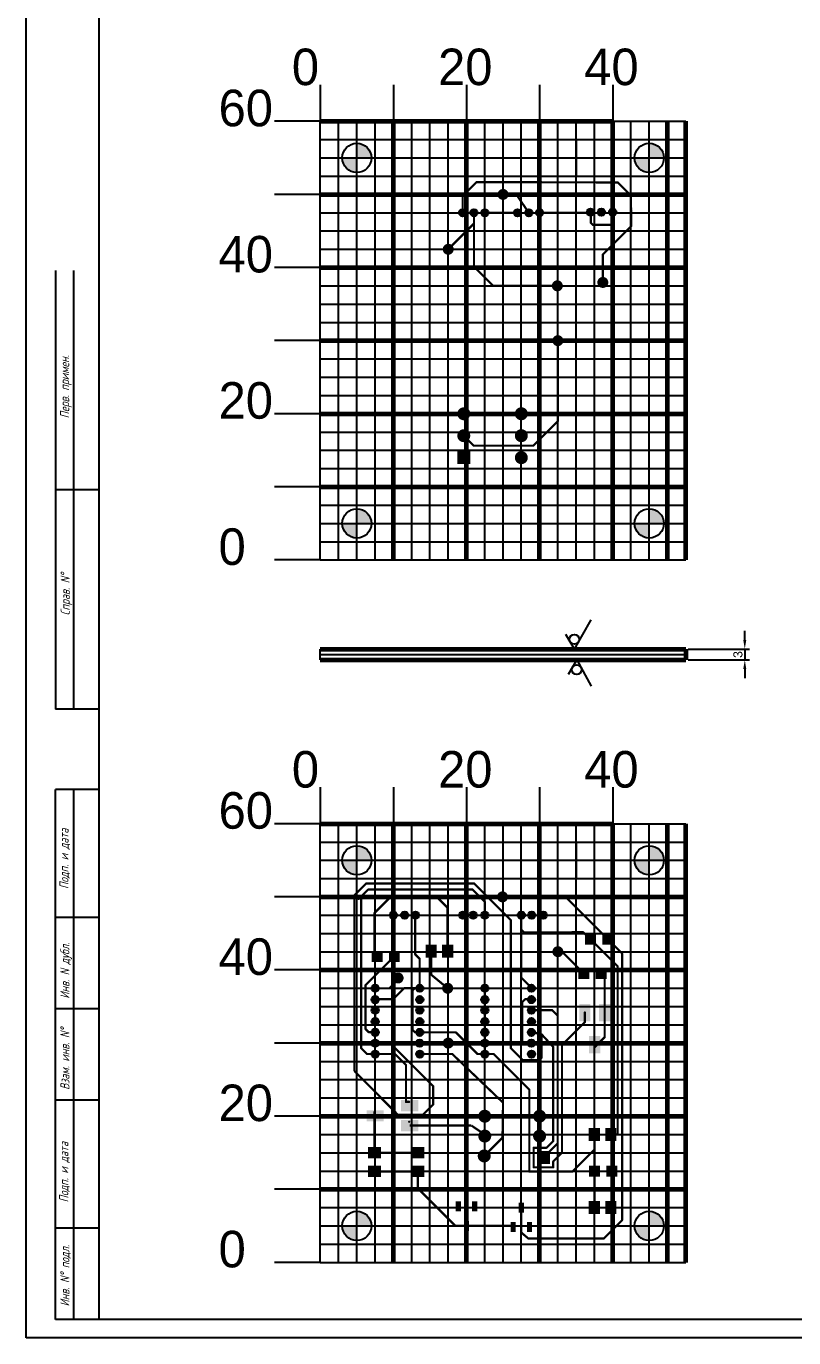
# Model space of a CAD drawing. Header units: millimetres. Extents: x 404 to 824, y 286 to 883.
# Drawn here: x 404.3 to 614.3, y 285.9 to 644.7 of the extents above; entities that cross this region are included whole.
import ezdxf

# ---------------------------------------------------------------- set-up
doc = ezdxf.new("R2010")
doc.units = ezdxf.units.MM
doc.header["$MEASUREMENT"] = 0
doc.styles.add('стиль1', font='romans.shx', dxfattribs={"width": 0.75, "oblique": 15, "height": 3.5})
doc.dimstyles.new('ISO-25', dxfattribs={"dimtxt": 2.5, "dimasz": 2.5, "dimexe": 1.25, "dimexo": 0.625, "dimtad": 1, "dimtxsty": 'Standard', "dimcen": 2.5, "dimadec": 0, "dimazin": 0, "dimtfac": 1, "dimtmove": 0, "dimatfit": 3, "dimfxl": 1, "dimarcsym": 0})

# ---------------------------------------------------------------- blocks, each defined once
blk = doc.blocks.new('*D41')
at = {"color": 0, "lineweight": -2, "transparency": 16777216}
for p, q in [((600.95, 476.86), (600.95, 479.36)), ((585.43, 474.36), (602.2, 474.36)), ((600.95, 474.36), (600.95, 471.36)), ((585.43, 471.36), (602.2, 471.36)), ((600.95, 468.86), (600.95, 466.36))]:
    blk.add_line(p, q, dxfattribs=at)
at = {"color": 0, "transparency": 16777216}
for points in [[(600.53, 476.86), (601.36, 476.86), (600.95, 474.36)], [(600.53, 468.86), (601.36, 468.86), (600.95, 471.36)]]:
    blk.add_solid(points, dxfattribs=at)
at = {"layer": 'Defpoints', "color": 0, "transparency": 16777216}
for p in [(584.8, 474.36), (584.8, 471.36), (600.95, 471.36)]:
    blk.add_point(p, dxfattribs=at)
at = {"color": 0, "transparency": 16777216, "insert": (599.07, 472.86), "char_height": 2.5, "attachment_point": 5, "rotation": 90}
blk.add_mtext('3', dxfattribs=at)

msp = doc.modelspace()

# ---------------------------------------------------------------- hatches: boundary and pattern name
h = msp.add_hatch(color=256)
h.dxf.hatch_style = 1
h.paths.add_polyline_path([(494.804, 612.713), (494.804, 608.713), (498.804, 608.713, 0.4142136)])
h.paths.add_polyline_path([(494.804, 608.713), (490.804, 608.713, 0.4142136), (494.804, 604.713)])
h = msp.add_hatch(color=256)
h.dxf.hatch_style = 1
h.paths.add_polyline_path([(574.804, 612.713), (574.804, 608.713), (578.804, 608.713, 0.4142136)])
h.paths.add_polyline_path([(574.804, 608.713), (570.804, 608.713, 0.4142136), (574.804, 604.713)])
h = msp.add_hatch(color=256)
h.dxf.hatch_style = 1
h.paths.add_polyline_path([(524.749, 593.713, 1), (522.749, 593.713, 1)])
h = msp.add_hatch(color=256)
h.dxf.hatch_style = 1
h.paths.add_polyline_path([(527.838, 593.713, 1), (525.838, 593.713, 1)])
h = msp.add_hatch(color=256)
h.dxf.hatch_style = 1
h.paths.add_polyline_path([(530.804, 593.713, 1), (528.804, 593.713, 1)])
h = msp.add_hatch(color=256)
h.dxf.hatch_style = 1
h.paths.add_polyline_path([(539.749, 593.713, 1), (537.749, 593.713, 1)])
h = msp.add_hatch(color=256)
h.dxf.hatch_style = 1
h.paths.add_polyline_path([(542.838, 593.713, 1), (540.838, 593.713, 1)])
h = msp.add_hatch(color=256)
h.dxf.hatch_style = 1
h.paths.add_polyline_path([(545.804, 593.713, 1), (543.804, 593.713, 1)])
h = msp.add_hatch(color=256)
h.dxf.hatch_style = 1
h.paths.add_polyline_path([(559.749, 593.863, 1), (557.749, 593.863, 1)])
h = msp.add_hatch(color=256)
h.dxf.hatch_style = 1
h.paths.add_polyline_path([(562.715, 593.863, 1), (560.715, 593.863, 1)])
h = msp.add_hatch(color=256)
h.dxf.hatch_style = 1
h.paths.add_polyline_path([(565.804, 593.863, 1), (563.804, 593.863, 1)])
h = msp.add_hatch(color=256)
h.dxf.hatch_style = 1
h.paths.add_polyline_path([(494.804, 512.713), (494.804, 508.713), (498.804, 508.713, 0.4142136)])
h.paths.add_polyline_path([(494.804, 508.713), (490.804, 508.713, 0.4142136), (494.804, 504.713)])
h = msp.add_hatch(color=256)
h.dxf.hatch_style = 1
h.paths.add_polyline_path([(574.804, 512.713), (574.804, 508.713), (578.804, 508.713, 0.4142136)])
h.paths.add_polyline_path([(574.804, 508.713), (570.804, 508.713, 0.4142136), (574.804, 504.713)])
h = msp.add_hatch(color=256)
h.dxf.hatch_style = 1
h.paths.add_polyline_path([(494.804, 420.55), (494.804, 416.55), (498.804, 416.55, 0.4142136)])
h.paths.add_polyline_path([(494.804, 416.55), (490.804, 416.55, 0.4142136), (494.804, 412.55)])
h = msp.add_hatch(color=256)
h.dxf.hatch_style = 1
h.paths.add_polyline_path([(574.804, 420.55), (574.804, 416.55), (578.804, 416.55, 0.4142136)])
h.paths.add_polyline_path([(574.804, 416.55), (570.804, 416.55, 0.4142136), (574.804, 412.55)])
h = msp.add_hatch(color=256)
h.dxf.hatch_style = 1
h.paths.add_polyline_path([(505.804, 401.55, 1), (503.804, 401.55, 1)])
h = msp.add_hatch(color=256)
h.dxf.hatch_style = 1
h.paths.add_polyline_path([(508.893, 401.55, 1), (506.893, 401.55, 1)])
h = msp.add_hatch(color=256)
h.dxf.hatch_style = 1
h.paths.add_polyline_path([(511.859, 401.55, 1), (509.859, 401.55, 1)])
h = msp.add_hatch(color=256)
h.dxf.hatch_style = 1
h.paths.add_polyline_path([(524.804, 401.55, 1), (522.804, 401.55, 1)])
h = msp.add_hatch(color=256)
h.dxf.hatch_style = 1
h.paths.add_polyline_path([(527.644, 401.55, 1), (525.644, 401.55, 1)])
h = msp.add_hatch(color=256)
h.dxf.hatch_style = 1
h.paths.add_polyline_path([(530.804, 401.55, 1), (528.804, 401.55, 1)])
h = msp.add_hatch(color=256)
h.dxf.hatch_style = 1
h.paths.add_polyline_path([(540.804, 401.55, 1), (538.804, 401.55, 1)])
h = msp.add_hatch(color=256)
h.dxf.hatch_style = 1
h.paths.add_polyline_path([(543.644, 401.55, 1), (541.644, 401.55, 1)])
h = msp.add_hatch(color=256)
h.dxf.hatch_style = 1
h.paths.add_polyline_path([(546.804, 401.55, 1), (544.804, 401.55, 1)])
h = msp.add_hatch(color=256)
h.dxf.hatch_style = 1
h.paths.add_polyline_path([(500.804, 381.55, 1), (498.804, 381.55, 1)])
h = msp.add_hatch(color=256)
h.dxf.hatch_style = 1
h.paths.add_polyline_path([(513.001, 381.55, 1), (511.001, 381.55, 1)])
h = msp.add_hatch(color=256)
h.dxf.hatch_style = 1
h.paths.add_polyline_path([(530.804, 381.55, 1), (528.804, 381.55, 1)])
h = msp.add_hatch(color=256)
h.dxf.hatch_style = 1
h.paths.add_polyline_path([(543.559, 381.55, 1), (541.559, 381.55, 1)])
h = msp.add_hatch(color=256)
h.dxf.hatch_style = 1
h.paths.add_polyline_path([(500.804, 378.436, 1), (498.804, 378.436, 1)])
h = msp.add_hatch(color=256)
h.dxf.hatch_style = 1
h.paths.add_polyline_path([(513.001, 378.436, 1), (511.001, 378.436, 1)])
h = msp.add_hatch(color=256)
h.dxf.hatch_style = 1
h.paths.add_polyline_path([(530.804, 378.436, 1), (528.804, 378.436, 1)])
h = msp.add_hatch(color=256)
h.dxf.hatch_style = 1
h.paths.add_polyline_path([(543.559, 378.436, 1), (541.559, 378.436, 1)])
h = msp.add_hatch(color=256)
h.dxf.hatch_style = 1
h.paths.add_polyline_path([(500.804, 375.563, 1), (498.804, 375.563, 1)])
h = msp.add_hatch(color=256)
h.dxf.hatch_style = 1
h.paths.add_polyline_path([(500.804, 372.418, 1), (498.804, 372.418, 1)])
h = msp.add_hatch(color=256)
h.dxf.hatch_style = 1
h.paths.add_polyline_path([(513.001, 375.563, 1), (511.001, 375.563, 1)])
h = msp.add_hatch(color=256)
h.dxf.hatch_style = 1
h.paths.add_polyline_path([(513.001, 372.418, 1), (511.001, 372.418, 1)])
h = msp.add_hatch(color=256)
h.dxf.hatch_style = 1
h.paths.add_polyline_path([(530.804, 375.563, 1), (528.804, 375.563, 1)])
h = msp.add_hatch(color=256)
h.dxf.hatch_style = 1
h.paths.add_polyline_path([(530.804, 372.418, 1), (528.804, 372.418, 1)])
h = msp.add_hatch(color=256)
h.dxf.hatch_style = 1
h.paths.add_polyline_path([(543.559, 375.563, 1), (541.559, 375.563, 1)])
h = msp.add_hatch(color=256)
h.dxf.hatch_style = 1
h.paths.add_polyline_path([(543.559, 372.418, 1), (541.559, 372.418, 1)])
h = msp.add_hatch(color=256)
h.dxf.hatch_style = 1
h.paths.add_polyline_path([(500.804, 369.487, 1), (498.804, 369.487, 1)])
h = msp.add_hatch(color=256)
h.dxf.hatch_style = 1
h.paths.add_polyline_path([(513.001, 369.487, 1), (511.001, 369.487, 1)])
h = msp.add_hatch(color=256)
h.dxf.hatch_style = 1
h.paths.add_polyline_path([(530.804, 369.487, 1), (528.804, 369.487, 1)])
h = msp.add_hatch(color=256)
h.dxf.hatch_style = 1
h.paths.add_polyline_path([(543.559, 369.487, 1), (541.559, 369.487, 1)])
h = msp.add_hatch(color=256)
h.dxf.hatch_style = 1
h.paths.add_polyline_path([(500.804, 366.55, 1), (498.804, 366.55, 1)])
h = msp.add_hatch(color=256)
h.dxf.hatch_style = 1
h.paths.add_polyline_path([(513.001, 366.55, 1), (511.001, 366.55, 1)])
h = msp.add_hatch(color=256)
h.dxf.hatch_style = 1
h.paths.add_polyline_path([(530.804, 366.55, 1), (528.804, 366.55, 1)])
h = msp.add_hatch(color=256)
h.dxf.hatch_style = 1
h.paths.add_polyline_path([(543.559, 366.55, 1), (541.559, 366.55, 1)])
h = msp.add_hatch(color=256)
h.dxf.hatch_style = 1
h.paths.add_polyline_path([(500.835, 363.55, 1), (498.835, 363.55, 1)])
h = msp.add_hatch(color=256)
h.dxf.hatch_style = 1
h.paths.add_polyline_path([(513.032, 363.55, 1), (511.032, 363.55, 1)])
h = msp.add_hatch(color=256)
h.dxf.hatch_style = 1
h.paths.add_polyline_path([(530.835, 363.55, 1), (528.835, 363.55, 1)])
h = msp.add_hatch(color=256)
h.dxf.hatch_style = 1
h.paths.add_polyline_path([(543.59, 363.55, 1), (541.59, 363.55, 1)])
h = msp.add_hatch(color=256)
h.dxf.hatch_style = 1
h.paths.add_polyline_path([(494.804, 320.55), (494.804, 316.55), (498.804, 316.55, 0.4142136)])
h.paths.add_polyline_path([(494.804, 316.55), (490.804, 316.55, 0.4142136), (494.804, 312.55)])
h = msp.add_hatch(color=256)
h.dxf.hatch_style = 1
h.paths.add_polyline_path([(574.804, 320.55), (574.804, 316.55), (578.804, 316.55, 0.4142136)])
h.paths.add_polyline_path([(574.804, 316.55), (570.804, 316.55, 0.4142136), (574.804, 312.55)])

# ---------------------------------------------------------------- linework, layer by layer
for p, q in [((404.346, 285.94), (404.346, 882.94)), ((424.346, 330.94), (424.346, 877.94)), ((484.804, 628.713), (484.804, 618.713)), ((504.804, 628.713), (504.804, 618.713)), ((524.804, 628.713), (524.804, 618.713)), ((544.804, 628.713), (544.804, 618.713)), ((564.804, 628.713), (564.804, 618.713)), ((484.804, 618.713), (472.304, 618.713)), ((484.804, 498.713), (484.804, 618.713)), ((484.804, 498.713), (484.804, 618.713)), ((484.804, 618.713), (584.804, 618.713)), ((489.804, 498.713), (489.804, 618.713)), ((489.804, 498.713), (489.804, 618.713)), ((489.804, 498.713), (489.804, 618.713)), ((489.804, 498.713), (489.804, 618.713)), ((489.804, 498.713), (489.804, 618.713)), ((489.804, 498.713), (489.804, 618.713)), ((489.804, 498.713), (489.804, 618.713)), ((489.804, 498.713), (489.804, 618.713)), ((494.804, 498.713), (494.804, 618.713)), ((499.804, 498.713), (499.804, 618.713)), ((499.804, 498.713), (499.804, 618.713)), ((499.804, 498.713), (499.804, 618.713)), ((499.804, 498.713), (499.804, 618.713)), ((504.804, 498.713), (504.804, 618.713)), ((504.804, 498.713), (504.804, 618.713)), ((509.804, 498.713), (509.804, 618.713)), ((509.804, 498.713), (509.804, 618.713)), ((509.804, 498.713), (509.804, 618.713)), ((509.804, 498.713), (509.804, 618.713)), ((509.804, 498.713), (509.804, 618.713)), ((509.804, 498.713), (509.804, 618.713)), ((509.804, 498.713), (509.804, 618.713)), ((509.804, 498.713), (509.804, 618.713)), ((514.804, 498.713), (514.804, 618.713)), ((519.804, 498.713), (519.804, 618.713)), ((519.804, 498.713), (519.804, 618.713)), ((519.804, 498.713), (519.804, 618.713)), ((519.804, 498.713), (519.804, 618.713)), ((524.804, 498.713), (524.804, 618.713)), ((524.804, 498.713), (524.804, 618.713)), ((529.804, 498.713), (529.804, 618.713)), ((529.804, 498.713), (529.804, 618.713)), ((529.804, 498.713), (529.804, 618.713)), ((529.804, 498.713), (529.804, 618.713)), ((529.804, 498.713), (529.804, 618.713)), ((529.804, 498.713), (529.804, 618.713)), ((529.804, 498.713), (529.804, 618.713)), ((529.804, 498.713), (529.804, 618.713)), ((534.804, 498.713), (534.804, 618.713)), ((539.804, 498.713), (539.804, 618.713)), ((539.804, 498.713), (539.804, 618.713)), ((539.804, 498.713), (539.804, 618.713)), ((539.804, 498.713), (539.804, 618.713)), ((544.804, 498.713), (544.804, 618.713)), ((544.804, 498.713), (544.804, 618.713)), ((549.804, 498.713), (549.804, 618.713)), ((549.804, 498.713), (549.804, 618.713)), ((549.804, 498.713), (549.804, 618.713)), ((549.804, 498.713), (549.804, 618.713)), ((549.804, 498.713), (549.804, 618.713)), ((549.804, 498.713), (549.804, 618.713)), ((549.804, 498.713), (549.804, 618.713)), ((549.804, 498.713), (549.804, 618.713)), ((554.804, 498.713), (554.804, 618.713)), ((559.804, 498.713), (559.804, 618.713)), ((559.804, 498.713), (559.804, 618.713)), ((559.804, 498.713), (559.804, 618.713)), ((559.804, 498.713), (559.804, 618.713)), ((569.804, 498.713), (569.804, 618.713)), ((574.804, 498.713), (574.804, 618.713)), ((574.804, 498.713), (574.804, 618.713)), ((574.804, 498.713), (574.804, 618.713)), ((574.804, 498.713), (574.804, 618.713)), ((574.804, 498.713), (574.804, 618.713)), ((579.804, 498.713), (579.804, 618.713)), ((579.804, 498.713), (579.804, 618.713)), ((579.804, 498.713), (579.804, 618.713)), ((579.804, 498.713), (579.804, 618.713)), ((584.804, 618.713), (584.804, 498.713)), ((484.804, 613.713), (584.804, 613.713)), ((554.804, 613.713), (554.804, 603.713)), ((554.804, 613.713), (554.804, 603.713)), ((484.804, 608.713), (584.804, 608.713)), ((484.804, 608.713), (584.804, 608.713)), ((549.804, 608.713), (559.804, 608.713)), ((549.804, 608.713), (559.804, 608.713)), ((484.804, 603.713), (584.804, 603.713)), ((484.804, 598.713), (472.304, 598.713)), ((484.804, 598.713), (584.804, 598.713)), ((484.804, 593.713), (584.804, 593.713)), ((484.804, 588.713), (584.804, 588.713)), ((484.804, 588.713), (584.804, 588.713)), ((484.804, 583.713), (584.804, 583.713)), ((412.346, 577.94), (412.346, 457.94)), ((417.346, 457.94), (417.346, 577.94)), ((484.804, 578.713), (472.304, 578.713)), ((484.804, 578.713), (584.804, 578.713)), ((484.804, 573.713), (584.804, 573.713)), ((484.804, 568.713), (584.804, 568.713)), ((484.804, 568.713), (584.804, 568.713)), ((484.804, 563.713), (584.804, 563.713)), ((484.804, 558.713), (472.304, 558.713)), ((484.804, 558.713), (584.804, 558.713)), ((484.804, 553.713), (584.804, 553.713)), ((484.804, 548.713), (584.804, 548.713)), ((484.804, 548.713), (584.804, 548.713)), ((484.804, 543.713), (584.804, 543.713)), ((484.804, 538.713), (472.304, 538.713)), ((484.804, 538.713), (584.804, 538.713)), ((484.804, 533.713), (584.804, 533.713)), ((484.804, 528.713), (584.804, 528.713)), ((484.804, 528.713), (584.804, 528.713)), ((484.804, 523.713), (584.804, 523.713)), ((424.346, 517.94), (412.346, 517.94)), ((484.804, 518.713), (472.304, 518.713)), ((484.804, 518.713), (584.804, 518.713)), ((484.804, 513.713), (584.804, 513.713)), ((484.804, 508.713), (584.804, 508.713)), ((484.804, 508.713), (584.804, 508.713)), ((484.804, 503.713), (584.804, 503.713)), ((484.804, 498.713), (472.304, 498.713)), ((484.804, 498.713), (584.804, 498.713)), ((484.804, 471.362), (484.804, 474.362)), ((584.804, 474.362), (584.804, 471.362)), ((484.804, 472.862), (584.804, 472.862)), ((554.974, 471.362), (558.945, 464.233)), ((424.346, 457.94), (412.346, 457.94)), ((412.346, 290.94), (412.346, 435.94)), ((424.346, 435.94), (412.346, 435.94)), ((417.346, 290.94), (417.346, 435.94)), ((484.804, 436.55), (484.804, 426.55)), ((504.804, 436.55), (504.804, 426.55)), ((524.804, 436.55), (524.804, 426.55)), ((544.804, 436.55), (544.804, 426.55)), ((564.804, 436.55), (564.804, 426.55)), ((484.804, 426.55), (472.304, 426.55)), ((484.804, 306.55), (484.804, 426.55)), ((484.804, 306.55), (484.804, 426.55)), ((484.804, 426.55), (584.804, 426.55)), ((489.804, 306.55), (489.804, 426.55)), ((489.804, 306.55), (489.804, 426.55)), ((489.804, 306.55), (489.804, 426.55)), ((489.804, 306.55), (489.804, 426.55)), ((489.804, 306.55), (489.804, 426.55)), ((489.804, 306.55), (489.804, 426.55)), ((489.804, 306.55), (489.804, 426.55)), ((489.804, 306.55), (489.804, 426.55)), ((494.804, 306.55), (494.804, 426.55)), ((499.804, 306.55), (499.804, 426.55)), ((499.804, 306.55), (499.804, 426.55)), ((499.804, 306.55), (499.804, 426.55)), ((499.804, 306.55), (499.804, 426.55)), ((504.804, 306.55), (504.804, 426.55)), ((504.804, 306.55), (504.804, 426.55)), ((509.804, 306.55), (509.804, 426.55)), ((509.804, 306.55), (509.804, 426.55)), ((509.804, 306.55), (509.804, 426.55)), ((509.804, 306.55), (509.804, 426.55)), ((509.804, 306.55), (509.804, 426.55)), ((509.804, 306.55), (509.804, 426.55)), ((509.804, 306.55), (509.804, 426.55)), ((509.804, 306.55), (509.804, 426.55)), ((514.804, 306.55), (514.804, 426.55)), ((519.804, 306.55), (519.804, 426.55)), ((519.804, 306.55), (519.804, 426.55)), ((519.804, 306.55), (519.804, 426.55)), ((519.804, 306.55), (519.804, 426.55)), ((524.804, 306.55), (524.804, 426.55)), ((524.804, 306.55), (524.804, 426.55)), ((529.804, 306.55), (529.804, 426.55)), ((529.804, 306.55), (529.804, 426.55)), ((529.804, 306.55), (529.804, 426.55)), ((529.804, 306.55), (529.804, 426.55)), ((529.804, 306.55), (529.804, 426.55)), ((529.804, 306.55), (529.804, 426.55)), ((529.804, 306.55), (529.804, 426.55)), ((529.804, 306.55), (529.804, 426.55)), ((534.804, 306.55), (534.804, 426.55)), ((539.804, 306.55), (539.804, 426.55)), ((539.804, 306.55), (539.804, 426.55)), ((539.804, 306.55), (539.804, 426.55)), ((539.804, 306.55), (539.804, 426.55)), ((544.804, 306.55), (544.804, 426.55)), ((544.804, 306.55), (544.804, 426.55)), ((549.804, 306.55), (549.804, 426.55)), ((549.804, 306.55), (549.804, 426.55)), ((549.804, 306.55), (549.804, 426.55)), ((549.804, 306.55), (549.804, 426.55)), ((549.804, 306.55), (549.804, 426.55)), ((549.804, 306.55), (549.804, 426.55)), ((549.804, 306.55), (549.804, 426.55)), ((549.804, 306.55), (549.804, 426.55)), ((554.804, 306.55), (554.804, 426.55)), ((559.804, 306.55), (559.804, 426.55)), ((559.804, 306.55), (559.804, 426.55)), ((559.804, 306.55), (559.804, 426.55)), ((559.804, 306.55), (559.804, 426.55)), ((569.804, 306.55), (569.804, 426.55)), ((574.804, 306.55), (574.804, 426.55)), ((574.804, 306.55), (574.804, 426.55)), ((574.804, 306.55), (574.804, 426.55)), ((574.804, 306.55), (574.804, 426.55)), ((574.804, 306.55), (574.804, 426.55)), ((579.804, 306.55), (579.804, 426.55)), ((579.804, 306.55), (579.804, 426.55)), ((579.804, 306.55), (579.804, 426.55)), ((579.804, 306.55), (579.804, 426.55)), ((584.804, 426.55), (584.804, 306.55)), ((484.804, 421.55), (584.804, 421.55)), ((554.804, 421.55), (554.804, 411.55)), ((554.804, 421.55), (554.804, 411.55)), ((484.804, 416.55), (584.804, 416.55)), ((484.804, 416.55), (584.804, 416.55)), ((549.804, 416.55), (559.804, 416.55)), ((549.804, 416.55), (559.804, 416.55)), ((484.804, 411.55), (584.804, 411.55)), ((484.804, 406.55), (472.304, 406.55)), ((484.804, 406.55), (584.804, 406.55)), ((424.346, 400.94), (412.346, 400.94)), ((484.804, 401.55), (584.804, 401.55)), ((484.804, 396.55), (584.804, 396.55)), ((484.804, 396.55), (584.804, 396.55)), ((484.804, 391.55), (584.804, 391.55)), ((484.804, 386.55), (472.304, 386.55)), ((484.804, 386.55), (584.804, 386.55)), ((484.804, 381.55), (584.804, 381.55)), ((529.804, 381.55), (529.804, 378.436)), ((529.804, 378.436), (529.804, 375.563)), ((424.346, 375.94), (412.346, 375.94)), ((484.804, 376.55), (584.804, 376.55)), ((484.804, 376.55), (584.804, 376.55)), ((529.804, 375.563), (529.804, 372.418)), ((484.804, 371.55), (584.804, 371.55)), ((529.804, 372.418), (529.804, 369.487)), ((484.804, 366.55), (472.304, 366.55)), ((484.804, 366.55), (584.804, 366.55)), ((529.804, 369.487), (529.804, 366.55)), ((529.804, 366.55), (529.804, 363.55)), ((484.804, 361.55), (584.804, 361.55)), ((484.804, 356.55), (584.804, 356.55)), ((484.804, 356.55), (584.804, 356.55)), ((424.346, 350.94), (412.346, 350.94)), ((484.804, 351.55), (584.804, 351.55)), ((484.804, 346.55), (472.304, 346.55)), ((484.804, 346.55), (584.804, 346.55)), ((484.804, 341.55), (584.804, 341.55)), ((484.804, 336.55), (584.804, 336.55)), ((484.804, 336.55), (584.804, 336.55)), ((424.346, 290.94), (424.346, 330.94)), ((484.804, 331.55), (584.804, 331.55)), ((484.804, 326.55), (472.304, 326.55)), ((484.804, 326.55), (584.804, 326.55)), ((484.804, 321.55), (584.804, 321.55)), ((424.346, 315.94), (412.346, 315.94)), ((484.804, 316.55), (584.804, 316.55)), ((484.804, 316.55), (584.804, 316.55)), ((484.804, 311.55), (584.804, 311.55)), ((484.804, 306.55), (472.304, 306.55)), ((484.804, 306.55), (584.804, 306.55)), ((819.346, 290.94), (412.346, 290.94)), ((824.346, 285.94), (404.346, 285.94))]:
    msp.add_line(p, q)
at = {"lineweight": 60}
for p, q in [((484.804, 618.713), (564.804, 618.713)), ((504.804, 498.713), (504.804, 618.713)), ((524.804, 498.713), (524.804, 618.713)), ((544.804, 498.713), (544.804, 618.713)), ((564.804, 498.713), (564.804, 618.713)), ((579.804, 498.713), (579.804, 618.713)), ((584.804, 498.713), (584.804, 618.713)), ((484.804, 598.713), (584.804, 598.713)), ((484.804, 578.713), (584.804, 578.713)), ((484.804, 558.713), (584.804, 558.713)), ((484.804, 538.713), (584.804, 538.713)), ((484.804, 518.713), (584.804, 518.713)), ((484.804, 474.362), (584.804, 474.362)), ((584.804, 474.362), (584.804, 471.362)), ((484.804, 471.362), (584.804, 471.362)), ((484.804, 426.55), (564.804, 426.55)), ((504.804, 306.55), (504.804, 426.55)), ((524.804, 306.55), (524.804, 426.55)), ((544.804, 306.55), (544.804, 426.55)), ((564.804, 306.55), (564.804, 426.55)), ((579.804, 306.55), (579.804, 426.55)), ((584.804, 306.55), (584.804, 426.55)), ((484.804, 406.55), (584.804, 406.55)), ((484.804, 386.55), (584.804, 386.55)), ((484.804, 366.55), (584.804, 366.55)), ((484.804, 346.55), (584.804, 346.55)), ((484.804, 326.55), (584.804, 326.55))]:
    msp.add_line(p, q, dxfattribs=at)
at = {"linetype": 'Continuous'}
for p, q in [((554.309, 474.362), (558.923, 482.354)), ((554.309, 474.362), (552, 478.362)), ((554.309, 474.362), (556.618, 478.362)), ((554.974, 471.362), (552.664, 467.362))]:
    msp.add_line(p, q, dxfattribs=at)
at = {"const_width": 0.6}
for points in [[(527.529, 602.091), (523.749, 598.311)], [(566.23, 601.991), (527.529, 602.091)], [(569.759, 598.461), (566.13, 602.091)], [(523.749, 592.985), (523.749, 598.311)], [(538.446, 598.713), (534.804, 598.713)], [(541.838, 593.713), (538.446, 598.713)], [(569.865, 590.016), (569.804, 598.384)], [(526.838, 586.419), (526.838, 593.713)], [(538.749, 593.713), (529.804, 593.713)], [(558.804, 593.713), (544.804, 593.713)], [(558.804, 590.987), (558.804, 593.713)], [(564.804, 590.987), (564.804, 593.713)], [(569.91, 595.032), (569.865, 594.987)], [(526.838, 590.747), (519.804, 583.713)], [(559.404, 590.387), (558.804, 590.987)], [(564.204, 590.387), (559.404, 590.387)], [(569.865, 590.016), (562.103, 582.255)], [(564.804, 590.987), (564.204, 590.387)], [(526.838, 578.952), (526.838, 586.419)], [(562.103, 574.642), (562.103, 582.255)], [(532.078, 573.713), (526.838, 578.952)], [(549.654, 573.713), (532.078, 573.713)], [(549.804, 536.713), (549.804, 558.713)], [(539.804, 538.713), (524.064, 538.713)], [(549.804, 536.713), (543.084, 529.992)], [(526.785, 529.992), (524.064, 532.713)], [(543.084, 529.992), (526.785, 529.992)], [(494.103, 406.991), (497.343, 410.231)], [(497.343, 410.231), (526.901, 410.231)], [(526.901, 410.231), (536.943, 400.189)], [(494.103, 358.951), (494.103, 406.991)], [(495.303, 405.971), (497.883, 408.551)], [(495.981, 365.165), (495.981, 407.165)], [(497.883, 408.551), (526.479, 408.551)], [(499.658, 402.165), (504.123, 406.631)], [(504.123, 406.631), (516.571, 406.631)], [(516.571, 406.631), (519.631, 403.571)], [(526.479, 408.551), (529.804, 405.226)], [(529.804, 401.55), (529.804, 405.226)], [(534.654, 406.55), (551.878, 406.55)], [(551.878, 406.55), (563.437, 394.991)], [(499.658, 389.086), (499.658, 402.165)], [(519.631, 391.55), (519.631, 403.571)], [(510.751, 390.842), (510.751, 400.897)], [(536.943, 365.171), (536.943, 400.189)], [(539.804, 397.58), (539.804, 400.7)], [(539.804, 384.455), (539.804, 397.58)], [(539.804, 397.58), (540.55, 396.834)], [(540.55, 396.834), (556.824, 396.881)], [(556.674, 396.881), (558.713, 394.991)], [(558.713, 394.991), (566.174, 387.53)], [(563.437, 394.991), (567.374, 391.054)], [(510.751, 390.842), (512.001, 389.593)], [(515.143, 385.117), (515.143, 391.55)], [(550.934, 391.55), (556.204, 386.279)], [(567.374, 318.101), (567.374, 391.054)], [(497.181, 382.4), (505.06, 390.28)], [(512.001, 381.55), (512.001, 389.593)], [(566.174, 341.55), (566.174, 387.53)], [(503.691, 381.55), (506.091, 383.951)], [(506.091, 383.951), (506.091, 384.361)], [(515.143, 385.267), (519.654, 381.55)], [(539.804, 384.455), (542.709, 381.55)], [(561.666, 384.342), (561.666, 385.542)], [(561.666, 384.342), (562.611, 384.342)], [(562.611, 374.912), (562.611, 384.342)], [(497.181, 370.403), (497.181, 382.4)], [(499.654, 381.55), (503.691, 381.55)], [(504.741, 378.563), (507.741, 381.563)], [(507.741, 381.563), (510.621, 381.563)], [(510.021, 380.963), (510.621, 381.563)], [(510.021, 370.163), (510.021, 380.963)], [(510.621, 381.563), (512.678, 381.563)], [(499.804, 378.563), (504.741, 378.563)], [(540.063, 377.771), (540.843, 378.55)], [(540.063, 366.55), (540.063, 377.771)], [(540.843, 378.55), (542.709, 378.55)], [(499.804, 372.563), (499.804, 375.563)], [(542.709, 375.55), (548.283, 375.55)], [(548.283, 375.55), (549.734, 374.099)], [(549.734, 339.123), (549.734, 374.099)], [(557.178, 372.265), (557.178, 374.912)], [(562.611, 368.18), (562.611, 374.912)], [(497.181, 370.403), (498.021, 369.563)], [(498.021, 369.563), (499.804, 369.563)], [(510.021, 370.163), (510.621, 369.563)], [(510.621, 369.563), (512.678, 369.563)], [(512.001, 369.487), (521.883, 369.487)], [(521.883, 369.487), (527.82, 363.55)], [(542.709, 369.55), (545.343, 368.95)], [(550.934, 366.022), (557.178, 372.265)], [(499.804, 366.563), (503.883, 366.55)], [(503.883, 366.55), (515.629, 354.805)], [(512.678, 366.563), (519.804, 366.563)], [(540.063, 366.55), (542.709, 366.55)], [(545.343, 368.95), (548.534, 365.519)], [(545.343, 362.531), (545.343, 368.95)], [(550.934, 336.551), (550.934, 366.022)], [(559.894, 365.463), (562.611, 368.18)], [(495.981, 365.165), (497.582, 363.563)], [(497.582, 363.563), (499.804, 363.563)], [(499.804, 363.563), (505.221, 363.563)], [(505.221, 363.563), (508.263, 360.521)], [(512.678, 363.563), (520.919, 363.563)], [(520.919, 363.563), (534.804, 350.25)], [(527.67, 363.55), (529.835, 363.55)], [(529.835, 363.55), (532.263, 363.55)], [(532.263, 363.55), (541.991, 353.823)], [(536.943, 365.171), (540.183, 361.931)], [(544.743, 361.931), (545.343, 362.531)], [(548.534, 339.742), (548.534, 365.519)], [(494.103, 358.951), (506.009, 346.964)], [(508.263, 350.463), (508.263, 360.521)], [(540.183, 361.931), (544.743, 361.931)], [(515.669, 349.724), (515.673, 354.911)], [(541.991, 331.379), (541.991, 353.823)], [(499.658, 335.936), (499.658, 347.747)], [(508.263, 350.463), (509.107, 350.463)], [(512.909, 346.964), (515.669, 349.724)], [(534.654, 340.677), (534.804, 350.25)], [(506.009, 346.964), (512.909, 346.964)], [(509.253, 343.984), (526.16, 343.984)], [(526.16, 343.984), (529.804, 341.55)], [(529.654, 335.677), (534.654, 340.677)], [(559.804, 339.631), (559.804, 342.402)], [(564.292, 341.55), (566.174, 341.55)], [(543.191, 337.923), (546.715, 337.923)], [(543.191, 332.579), (543.191, 337.923)], [(545.863, 335.251), (549.734, 339.123)], [(546.715, 337.923), (548.534, 339.742)], [(553.792, 331.379), (559.804, 337.392)], [(559.804, 333.361), (559.804, 339.631)], [(499.658, 336.55), (511.469, 336.55)], [(548.534, 334.151), (550.934, 336.551)], [(548.534, 332.579), (548.534, 334.151)], [(499.658, 331.448), (511.469, 331.448)], [(511.469, 326.831), (511.469, 331.448)], [(541.991, 331.379), (553.792, 331.379)], [(543.191, 332.579), (548.534, 332.579)], [(559.804, 321.55), (559.804, 333.361)], [(511.469, 326.831), (521.75, 316.55)], [(539.804, 314.51), (539.804, 321.55)], [(559.804, 321.55), (564.292, 321.55)], [(521.75, 316.55), (532.527, 316.55)], [(532.527, 316.55), (537.376, 316.55)], [(562.363, 313.091), (567.374, 318.101)], [(539.727, 314.772), (541.743, 313.091)], [(541.743, 313.091), (562.363, 313.091)]]:
    msp.add_lwpolyline(points, dxfattribs=at)
for points, const_width in [([(527.679, 602.091, -1), (527.379, 602.091, -1)], 0.3), ([(527.679, 602.091, -1), (527.379, 602.091, -1)], 0.3), ([(535.554, 598.713, -1), (534.054, 598.713, -1)], 1.5), ([(566.38, 601.991, -1), (566.08, 601.991, -1)], 0.3), ([(566.38, 601.991, -1), (566.08, 601.991, -1)], 0.3), ([(523.899, 598.311, -1), (523.599, 598.311, -1)], 0.3), ([(523.899, 598.311, -1), (523.599, 598.311, -1)], 0.3), ([(538.596, 598.713, -1), (538.296, 598.713, -1)], 0.3), ([(540.157, 596.412, -1), (539.857, 596.412, -1)], 0.3), ([(540.157, 596.412, -1), (539.857, 596.412, -1)], 0.3), ([(569.954, 598.468, -1), (569.654, 598.468, -1)], 0.3), ([(569.954, 598.318, -1), (569.654, 598.318, -1)], 0.3), ([(526.988, 592.358, -1), (526.688, 592.358, -1)], 0.3), ([(558.954, 593.713, -1), (558.654, 593.713, -1)], 0.3), ([(558.954, 593.713, -1), (558.654, 593.713, -1)], 0.3), ([(564.954, 593.713, -1), (564.654, 593.713, -1)], 0.3), ([(570.015, 594.987, -1), (569.715, 594.987, -1)], 0.3), ([(570.015, 594.987, -1), (569.715, 594.987, -1)], 0.3), ([(558.954, 590.987, -1), (558.654, 590.987, -1)], 0.3), ([(558.954, 590.987, -1), (558.654, 590.987, -1)], 0.3), ([(559.554, 590.387, -1), (559.254, 590.387, -1)], 0.3), ([(559.554, 590.387, -1), (559.254, 590.387, -1)], 0.3), ([(564.354, 590.387, -1), (564.054, 590.387, -1)], 0.3), ([(564.354, 590.387, -1), (564.054, 590.387, -1)], 0.3), ([(564.954, 590.987, -1), (564.654, 590.987, -1)], 0.3), ([(564.954, 590.987, -1), (564.654, 590.987, -1)], 0.3), ([(570.015, 590.016, -1), (569.715, 590.016, -1)], 0.3), ([(570.015, 590.016, -1), (569.715, 590.016, -1)], 0.3), ([(520.554, 583.713, -1), (519.054, 583.713, -1)], 1.5), ([(526.988, 586.419, -1), (526.688, 586.419, -1)], 0.3), ([(526.988, 586.419, -1), (526.688, 586.419, -1)], 0.3), ([(526.988, 586.419, -1), (526.688, 586.419, -1)], 0.3), ([(562.253, 582.255, -1), (561.953, 582.255, -1)], 0.3), ([(562.253, 582.255, -1), (561.953, 582.255, -1)], 0.3), ([(526.988, 578.952, -1), (526.688, 578.952, -1)], 0.3), ([(526.988, 578.952, -1), (526.688, 578.952, -1)], 0.3), ([(531.428, 574.512, -1), (531.128, 574.512, -1)], 0.3), ([(531.428, 574.512, -1), (531.128, 574.512, -1)], 0.3), ([(550.404, 573.713, -1), (548.904, 573.713, -1)], 1.5), ([(562.853, 574.642, -1), (561.353, 574.642, -1)], 1.5), ([(562.253, 574.642, -1), (561.953, 574.642, -1)], 0.3), ([(532.228, 573.713, -1), (531.928, 573.713, -1)], 0.3), ([(549.804, 573.713, -1), (549.504, 573.713, -1)], 0.3), ([(550.554, 558.713, -1), (549.054, 558.713, -1)], 1.5), ([(524.95, 538.713, -1), (523.178, 538.713, -1)], 1.772), ([(540.69, 538.713, -1), (538.918, 538.713, -1)], 1.772), ([(539.954, 538.713, -1), (539.654, 538.713, -1)], 0.3), ([(549.954, 536.713, -1), (549.654, 536.713, -1)], 0.3), ([(549.954, 536.713, -1), (549.654, 536.713, -1)], 0.3), ([(524.95, 532.713, -1), (523.178, 532.713, -1)], 1.772), ([(540.69, 532.713, -1), (538.918, 532.713, -1)], 1.772), ([(526.935, 529.992, -1), (526.635, 529.992, -1)], 0.3), ([(540.69, 526.713, -1), (538.918, 526.713, -1)], 1.772), ([(543.234, 529.992, -1), (542.934, 529.992, -1)], 0.3), ([(543.234, 529.992, -1), (542.934, 529.992, -1)], 0.3), ([(497.193, 410.231, 1), (497.493, 410.231, 1)], 0.3), ([(497.193, 410.231, 1), (497.493, 410.231, 1)], 0.3), ([(526.751, 410.231, 1), (527.051, 410.231, 1)], 0.3), ([(526.751, 410.231, 1), (527.051, 410.231, 1)], 0.3), ([(493.953, 406.991, 1), (494.253, 406.991, 1)], 0.3), ([(493.953, 406.991, 1), (494.253, 406.991, 1)], 0.3), ([(495.153, 405.971, 1), (495.453, 405.971, 1)], 0.3), ([(495.153, 405.971, 1), (495.453, 405.971, 1)], 0.3), ([(497.733, 408.551, 1), (498.033, 408.551, 1)], 0.3), ([(497.733, 408.551, 1), (498.033, 408.551, 1)], 0.3), ([(503.973, 406.631, 1), (504.273, 406.631, 1)], 0.3), ([(503.973, 406.631, 1), (504.273, 406.631, 1)], 0.3), ([(516.421, 406.631, 1), (516.721, 406.631, 1)], 0.3), ([(516.421, 406.631, 1), (516.721, 406.631, 1)], 0.3), ([(526.329, 408.551, 1), (526.629, 408.551, 1)], 0.3), ([(526.329, 408.551, 1), (526.629, 408.551, 1)], 0.3), ([(529.654, 405.226, 1), (529.954, 405.226, 1)], 0.3), ([(533.904, 406.55, 1), (535.404, 406.55, 1)], 1.5), ([(534.504, 406.55, 1), (534.804, 406.55, 1)], 0.3), ([(551.728, 406.55, 1), (552.028, 406.55, 1)], 0.3), ([(499.508, 402.165, 1), (499.808, 402.165, 1)], 0.3), ([(499.508, 402.165, 1), (499.808, 402.165, 1)], 0.3), ([(519.481, 403.571, 1), (519.781, 403.571, 1)], 0.3), ([(519.481, 403.571, 1), (519.781, 403.571, 1)], 0.3), ([(553.328, 404.951, 1), (553.628, 404.951, 1)], 0.3), ([(536.793, 400.189, 1), (537.093, 400.189, 1)], 0.3), ([(536.793, 400.189, 1), (537.093, 400.189, 1)], 0.3), ([(539.654, 397.58, 1), (539.954, 397.58, 1)], 0.3), ([(539.654, 397.58, 1), (539.954, 397.58, 1)], 0.3), ([(539.654, 397.58, 1), (539.954, 397.58, 1)], 0.3), ([(540.4, 396.834, 1), (540.7, 396.834, 1)], 0.3), ([(540.4, 396.834, 1), (540.7, 396.834, 1)], 0.3), ([(556.524, 396.881, 1), (556.824, 396.881, 1)], 0.3), ([(558.563, 394.991, 1), (558.863, 394.991, 1)], 0.3), ([(558.563, 394.991, 1), (558.863, 394.991, 1)], 0.3), ([(563.287, 394.991, 1), (563.587, 394.991, 1)], 0.3), ([(563.287, 394.991, 1), (563.587, 394.991, 1)], 0.3), ([(510.601, 390.842, 1), (510.901, 390.842, 1)], 0.3), ([(510.601, 390.842, 1), (510.901, 390.842, 1)], 0.3), ([(549.054, 391.55, 1), (550.554, 391.55, 1)], 1.5), ([(549.654, 391.55, 1), (549.954, 391.55, 1)], 0.3), ([(550.784, 391.55, 1), (551.084, 391.55, 1)], 0.3), ([(550.784, 391.55, 1), (551.084, 391.55, 1)], 0.3), ([(566.133, 392.145, 1), (566.433, 392.145, 1)], 0.3), ([(567.224, 391.054, 1), (567.524, 391.054, 1)], 0.3), ([(499.508, 389.086, 1), (499.808, 389.086, 1)], 0.3), ([(504.232, 389.085, 1), (504.532, 389.085, 1)], 0.3), ([(511.851, 389.593, 1), (512.151, 389.593, 1)], 0.3), ([(514.993, 389.069, 1), (515.293, 389.069, 1)], 0.3), ([(564.933, 388.621, 1), (565.233, 388.621, 1)], 0.3), ([(564.933, 388.621, 1), (565.233, 388.621, 1)], 0.3), ([(566.024, 387.53, 1), (566.324, 387.53, 1)], 0.3), ([(505.341, 384.361, 1), (506.841, 384.361, 1)], 1.5), ([(505.941, 384.361, 1), (506.241, 384.361, 1)], 0.3), ([(505.941, 383.951, 1), (506.241, 383.951, 1)], 0.3), ([(505.941, 383.951, 1), (506.241, 383.951, 1)], 0.3), ([(514.993, 385.267, 1), (515.293, 385.267, 1)], 0.3), ([(539.654, 384.455, 1), (539.954, 384.455, 1)], 0.3), ([(556.791, 385.542, 1), (557.091, 385.542, 1)], 0.3), ([(561.516, 385.542, 1), (561.816, 385.542, 1)], 0.3), ([(561.516, 384.342, 1), (561.816, 384.342, 1)], 0.3), ([(561.516, 384.342, 1), (561.816, 384.342, 1)], 0.3), ([(562.461, 384.342, 1), (562.761, 384.342, 1)], 0.3), ([(562.461, 384.342, 1), (562.761, 384.342, 1)], 0.3), ([(497.031, 382.4, 1), (497.331, 382.4, 1)], 0.3), ([(503.541, 381.55, 1), (503.841, 381.55, 1)], 0.3), ([(503.541, 381.55, 1), (503.841, 381.55, 1)], 0.3), ([(507.591, 381.563, 1), (507.891, 381.563, 1)], 0.3), ([(507.591, 381.563, 1), (507.891, 381.563, 1)], 0.3), ([(509.871, 380.963, 1), (510.171, 380.963, 1)], 0.3), ([(509.871, 380.963, 1), (510.171, 380.963, 1)], 0.3), ([(510.471, 381.563, 1), (510.771, 381.563, 1)], 0.3), ([(510.471, 381.563, 1), (510.771, 381.563, 1)], 0.3), ([(510.471, 381.563, 1), (510.771, 381.563, 1)], 0.3), ([(518.904, 381.55, 1), (520.404, 381.55, 1)], 1.5), ([(540.847, 383.263, 1), (541.147, 383.263, 1)], 0.3), ([(540.847, 383.263, 1), (541.147, 383.263, 1)], 0.3), ([(542.559, 381.55, 1), (542.859, 381.55, 1)], 0.3), ([(504.591, 378.563, 1), (504.891, 378.563, 1)], 0.3), ([(504.591, 378.563, 1), (504.891, 378.563, 1)], 0.3), ([(539.913, 377.771, 1), (540.213, 377.771, 1)], 0.3), ([(539.913, 377.771, 1), (540.213, 377.771, 1)], 0.3), ([(540.693, 378.55, 1), (540.993, 378.55, 1)], 0.3), ([(540.693, 378.55, 1), (540.993, 378.55, 1)], 0.3), ([(542.559, 378.55, 1), (542.859, 378.55, 1)], 0.3), ([(499.654, 375.563, 1), (499.954, 375.563, 1)], 0.3), ([(542.559, 375.55, 1), (542.859, 375.55, 1)], 0.3), ([(548.133, 375.55, 1), (548.433, 375.55, 1)], 0.3), ([(548.133, 375.55, 1), (548.433, 375.55, 1)], 0.3), ([(549.584, 374.099, 1), (549.884, 374.099, 1)], 0.3), ([(549.584, 374.099, 1), (549.884, 374.099, 1)], 0.3), ([(557.028, 374.912, 1), (557.328, 374.912, 1)], 0.3), ([(562.461, 374.912, 1), (562.761, 374.912, 1)], 0.3), ([(562.461, 374.912, 1), (562.761, 374.912, 1)], 0.3), ([(497.031, 370.403, 1), (497.331, 370.403, 1)], 0.3), ([(497.031, 370.403, 1), (497.331, 370.403, 1)], 0.3), ([(497.871, 369.563, 1), (498.171, 369.563, 1)], 0.3), ([(497.871, 369.563, 1), (498.171, 369.563, 1)], 0.3), ([(499.654, 372.563, 1), (499.954, 372.563, 1)], 0.3), ([(499.654, 369.563, 1), (499.954, 369.563, 1)], 0.3), ([(509.871, 370.163, 1), (510.171, 370.163, 1)], 0.3), ([(509.871, 370.163, 1), (510.171, 370.163, 1)], 0.3), ([(510.471, 369.563, 1), (510.771, 369.563, 1)], 0.3), ([(510.471, 369.563, 1), (510.771, 369.563, 1)], 0.3), ([(521.733, 369.487, 1), (522.033, 369.487, 1)], 0.3), ([(521.733, 369.487, 1), (522.033, 369.487, 1)], 0.3), ([(542.559, 369.55, 1), (542.859, 369.55, 1)], 0.3), ([(542.559, 369.55, 1), (542.859, 369.55, 1)], 0.3), ([(557.028, 372.265, 1), (557.328, 372.265, 1)], 0.3), ([(557.028, 372.265, 1), (557.328, 372.265, 1)], 0.3), ([(503.733, 366.55, 1), (504.033, 366.55, 1)], 0.3), ([(519.054, 366.55, 1), (520.554, 366.55, 1)], 1.5), ([(539.913, 366.55, 1), (540.213, 366.55, 1)], 0.3), ([(539.913, 366.55, 1), (540.213, 366.55, 1)], 0.3), ([(542.559, 366.55, 1), (542.859, 366.55, 1)], 0.3), ([(545.193, 368.95, 1), (545.493, 368.95, 1)], 0.3), ([(545.193, 368.95, 1), (545.493, 368.95, 1)], 0.3), ([(545.193, 368.95, 1), (545.493, 368.95, 1)], 0.3), ([(545.193, 368.95, 1), (545.493, 368.95, 1)], 0.3), ([(550.784, 366.022, 1), (551.084, 366.022, 1)], 0.3), ([(550.784, 366.022, 1), (551.084, 366.022, 1)], 0.3), ([(562.461, 368.18, 1), (562.761, 368.18, 1)], 0.3), ([(562.461, 368.18, 1), (562.761, 368.18, 1)], 0.3), ([(495.831, 365.165, 1), (496.131, 365.165, 1)], 0.3), ([(495.831, 365.165, 1), (496.131, 365.165, 1)], 0.3), ([(497.432, 363.563, 1), (497.732, 363.563, 1)], 0.3), ([(497.432, 363.563, 1), (497.732, 363.563, 1)], 0.3), ([(504.915, 365.369, 1), (505.215, 365.369, 1)], 0.3), ([(504.915, 365.369, 1), (505.215, 365.369, 1)], 0.3), ([(505.071, 363.563, 1), (505.371, 363.563, 1)], 0.3), ([(505.071, 363.563, 1), (505.371, 363.563, 1)], 0.3), ([(520.769, 363.563, 1), (521.069, 363.563, 1)], 0.3), ([(522.015, 362.369, 1), (522.315, 362.369, 1)], 0.3), ([(522.015, 362.369, 1), (522.315, 362.369, 1)], 0.3), ([(527.67, 363.55, 1), (527.97, 363.55, 1)], 0.3), ([(529.685, 363.55, 1), (529.985, 363.55, 1)], 0.3), ([(529.685, 363.55, 1), (529.985, 363.55, 1)], 0.3), ([(532.113, 363.55, 1), (532.413, 363.55, 1)], 0.3), ([(532.113, 363.55, 1), (532.413, 363.55, 1)], 0.3), ([(536.793, 365.171, 1), (537.093, 365.171, 1)], 0.3), ([(536.793, 365.171, 1), (537.093, 365.171, 1)], 0.3), ([(545.193, 362.531, 1), (545.493, 362.531, 1)], 0.3), ([(545.193, 362.531, 1), (545.493, 362.531, 1)], 0.3), ([(548.384, 365.519, 1), (548.684, 365.519, 1)], 0.3), ([(548.384, 365.519, 1), (548.684, 365.519, 1)], 0.3), ([(559.744, 365.463, 1), (560.044, 365.463, 1)], 0.3), ([(493.953, 359.771, 1), (494.253, 359.771, 1)], 0.3), ([(493.953, 359.771, 1), (494.253, 359.771, 1)], 0.3), ([(508.113, 360.521, 1), (508.413, 360.521, 1)], 0.3), ([(508.113, 358.649, 1), (508.413, 358.649, 1)], 0.3), ([(508.113, 358.649, 1), (508.413, 358.649, 1)], 0.3), ([(540.033, 361.931, 1), (540.333, 361.931, 1)], 0.3), ([(540.033, 361.931, 1), (540.333, 361.931, 1)], 0.3), ([(544.593, 361.931, 1), (544.893, 361.931, 1)], 0.3), ([(544.593, 361.931, 1), (544.893, 361.931, 1)], 0.3), ([(515.373, 354.911, 1), (515.673, 354.911, 1)], 0.3), ([(515.479, 354.805, 1), (515.779, 354.805, 1)], 0.3), ([(541.841, 353.823, 1), (542.141, 353.823, 1)], 0.3), ([(541.841, 353.823, 1), (542.141, 353.823, 1)], 0.3), ([(499.508, 347.747, 1), (499.808, 347.747, 1)], 0.3), ([(508.113, 350.463, 1), (508.413, 350.463, 1)], 0.3), ([(508.113, 350.463, 1), (508.413, 350.463, 1)], 0.3), ([(508.957, 350.463, 1), (509.257, 350.463, 1)], 0.3), ([(515.519, 349.724, 1), (515.819, 349.724, 1)], 0.3), ([(528.918, 346.55, 1), (530.69, 346.55, 1)], 1.772), ([(543.918, 346.55, 1), (545.69, 346.55, 1)], 1.772), ([(505.859, 346.964, 1), (506.159, 346.964, 1)], 0.3), ([(505.859, 346.964, 1), (506.159, 346.964, 1)], 0.3), ([(508.957, 345.03, 1), (509.257, 345.03, 1)], 0.3), ([(512.759, 346.964, 1), (513.059, 346.964, 1)], 0.3), ([(528.918, 341.11, 1), (530.69, 341.11, 1)], 1.772), ([(534.504, 341.55, 1), (534.804, 341.55, 1)], 0.3), ([(534.504, 341.55, 1), (534.804, 341.55, 1)], 0.3), ([(543.918, 341.11, 1), (545.69, 341.11, 1)], 1.772), ([(563.051, 341.841, 1), (563.351, 341.841, 1)], 0.3), ([(566.024, 341.55, 1), (566.324, 341.55, 1)], 0.3), ([(566.024, 341.55, 1), (566.324, 341.55, 1)], 0.3), ([(528.768, 335.677, 1), (530.54, 335.677, 1)], 1.772), ([(543.041, 337.923, 1), (543.341, 337.923, 1)], 0.3), ([(543.041, 337.923, 1), (543.341, 337.923, 1)], 0.3), ([(546.565, 337.923, 1), (546.865, 337.923, 1)], 0.3), ([(546.565, 337.923, 1), (546.865, 337.923, 1)], 0.3), ([(548.384, 339.742, 1), (548.684, 339.742, 1)], 0.3), ([(548.384, 339.742, 1), (548.684, 339.742, 1)], 0.3), ([(549.584, 339.123, 1), (549.884, 339.123, 1)], 0.3), ([(549.584, 339.123, 1), (549.884, 339.123, 1)], 0.3), ([(499.508, 335.936, 1), (499.808, 335.936, 1)], 0.3), ([(499.508, 335.936, 1), (499.808, 335.936, 1)], 0.3), ([(511.319, 335.936, 1), (511.619, 335.936, 1)], 0.3), ([(545.713, 335.251, 1), (546.013, 335.251, 1)], 0.3), ([(548.384, 334.151, 1), (548.684, 334.151, 1)], 0.3), ([(548.384, 334.151, 1), (548.684, 334.151, 1)], 0.3), ([(550.784, 336.551, 1), (551.084, 336.551, 1)], 0.3), ([(550.784, 336.551, 1), (551.084, 336.551, 1)], 0.3), ([(558.563, 336.301, 1), (558.863, 336.301, 1)], 0.3), ([(558.563, 336.301, 1), (558.863, 336.301, 1)], 0.3), ([(558.563, 336.301, 1), (558.863, 336.301, 1)], 0.3), ([(499.508, 331.448, 1), (499.808, 331.448, 1)], 0.3), ([(511.319, 331.448, 1), (511.619, 331.448, 1)], 0.3), ([(511.319, 331.448, 1), (511.619, 331.448, 1)], 0.3), ([(541.841, 331.379, 1), (542.141, 331.379, 1)], 0.3), ([(541.841, 331.379, 1), (542.141, 331.379, 1)], 0.3), ([(543.041, 332.579, 1), (543.341, 332.579, 1)], 0.3), ([(543.041, 332.579, 1), (543.341, 332.579, 1)], 0.3), ([(548.384, 332.579, 1), (548.684, 332.579, 1)], 0.3), ([(548.384, 332.579, 1), (548.684, 332.579, 1)], 0.3), ([(553.642, 331.379, 1), (553.942, 331.379, 1)], 0.3), ([(553.642, 331.379, 1), (553.942, 331.379, 1)], 0.3), ([(511.319, 326.831, 1), (511.619, 326.831, 1)], 0.3), ([(511.319, 326.831, 1), (511.619, 326.831, 1)], 0.3), ([(559.654, 321.55, 1), (559.954, 321.55, 1)], 0.3), ([(559.654, 321.55, 1), (559.954, 321.55, 1)], 0.3), ([(564.142, 321.55, 1), (564.442, 321.55, 1)], 0.3), ([(521.6, 316.55, 1), (521.9, 316.55, 1)], 0.3), ([(567.224, 318.101, 1), (567.524, 318.101, 1)], 0.3), ([(567.224, 318.101, 1), (567.524, 318.101, 1)], 0.3), ([(541.593, 313.091, 1), (541.893, 313.091, 1)], 0.3), ([(541.593, 313.091, 1), (541.893, 313.091, 1)], 0.3), ([(562.213, 313.091, 1), (562.513, 313.091, 1)], 0.3)]:
    msp.add_lwpolyline(points, format="xyb", close=True, dxfattribs=dict(const_width=const_width))
for centre, radius in [((494.804, 608.713), 4), ((574.804, 608.713), 4), ((523.749, 593.713), 1), ((526.838, 593.713), 1), ((529.804, 593.713), 1), ((538.749, 593.713), 1), ((541.838, 593.713), 1), ((544.804, 593.713), 1), ((558.749, 593.863), 1), ((561.715, 593.863), 1), ((564.804, 593.863), 1), ((494.804, 508.713), 4), ((574.804, 508.713), 4), ((494.804, 416.55), 4), ((574.804, 416.55), 4), ((504.804, 401.55), 1), ((507.893, 401.55), 1), ((510.859, 401.55), 1), ((523.804, 401.55), 1), ((526.644, 401.55), 1), ((529.804, 401.55), 1), ((539.804, 401.55), 1), ((542.644, 401.55), 1), ((545.804, 401.55), 1), ((499.804, 381.55), 1), ((512.001, 381.55), 1), ((529.804, 381.55), 1), ((542.559, 381.55), 1), ((499.804, 378.436), 1), ((512.001, 378.436), 1), ((529.804, 378.436), 1), ((542.559, 378.436), 1), ((499.804, 375.563), 1), ((499.804, 372.418), 1), ((512.001, 375.563), 1), ((512.001, 372.418), 1), ((529.804, 375.563), 1), ((529.804, 372.418), 1), ((542.559, 375.563), 1), ((542.559, 372.418), 1), ((499.804, 369.487), 1), ((512.001, 369.487), 1), ((529.804, 369.487), 1), ((542.559, 369.487), 1), ((499.804, 366.55), 1), ((512.001, 366.55), 1), ((529.804, 366.55), 1), ((542.559, 366.55), 1), ((499.835, 363.55), 1), ((512.032, 363.55), 1), ((529.835, 363.55), 1), ((542.59, 363.55), 1), ((494.804, 316.55), 4), ((574.804, 316.55), 4)]:
    msp.add_circle(centre, radius)
at = {"linetype": 'Continuous'}
for centre in [(554.309, 477.029), (554.309, 477.029), (554.974, 468.696), (554.974, 468.696)]:
    msp.add_circle(centre, 1.333, dxfattribs=at)
for points in [[(522.293, 528.484), (525.836, 528.484), (522.293, 524.941), (525.836, 524.941)], [(557.213, 393.491), (560.213, 393.491), (557.213, 396.491), (560.213, 396.491)], [(561.937, 393.491), (564.937, 393.491), (561.937, 396.491), (564.937, 396.491)], [(498.836, 388.78), (501.836, 388.78), (498.836, 391.78), (501.836, 391.78)], [(503.56, 388.78), (506.56, 388.78), (503.56, 391.78), (506.56, 391.78)], [(513.608, 389.928), (516.679, 389.928), (513.608, 393.472), (516.679, 393.472)], [(518.096, 389.928), (521.167, 389.928), (518.096, 393.472), (521.167, 393.472)], [(555.441, 384.042), (558.441, 384.042), (555.441, 387.042), (558.441, 387.042)], [(560.166, 384.042), (563.166, 384.042), (560.166, 387.042), (563.166, 387.042)], [(555.642, 372.55), (558.713, 372.55), (555.642, 377.275), (558.713, 377.275)], [(561.075, 372.55), (564.146, 372.55), (561.075, 377.275), (564.146, 377.275)], [(558.355, 363.727), (561.425, 363.727), (558.355, 368.452), (561.425, 368.452)], [(497.463, 348.176), (497.463, 345.106), (502.187, 348.176), (502.187, 345.106)], [(506.891, 350.952), (506.891, 347.881), (511.615, 350.952), (511.615, 347.881)], [(506.891, 345.519), (506.891, 342.448), (511.615, 345.519), (511.615, 342.448)], [(558.269, 339.778), (561.339, 339.778), (558.269, 343.322), (561.339, 343.322)], [(562.757, 339.778), (565.828, 339.778), (562.757, 343.322), (565.828, 343.322)], [(497.886, 338.086), (497.886, 335.015), (501.43, 338.086), (501.43, 335.015)], [(509.697, 338.086), (509.697, 335.015), (513.241, 338.086), (513.241, 335.015)], [(547.634, 337.023), (544.091, 337.023), (547.634, 333.479), (544.091, 333.479)], [(497.886, 332.983), (497.886, 329.912), (501.43, 332.983), (501.43, 329.912)], [(509.697, 332.983), (509.697, 329.912), (513.241, 332.983), (513.241, 329.912)], [(561.304, 333.05), (558.304, 333.05), (561.304, 330.05), (558.304, 330.05)], [(566.028, 333.05), (563.028, 333.05), (566.028, 330.05), (563.028, 330.05)], [(521.851, 320.507), (523.269, 320.507), (521.851, 323.223), (523.269, 323.223)], [(526.34, 320.507), (527.757, 320.507), (526.34, 323.223), (527.757, 323.223)], [(558.269, 319.778), (561.339, 319.778), (558.269, 323.322), (561.339, 323.322)], [(562.757, 319.778), (565.828, 319.778), (562.757, 323.322), (565.828, 323.322)], [(540.513, 322.908), (539.095, 322.908), (540.513, 320.192), (539.095, 320.192)], [(524.095, 315.192), (525.513, 315.192), (524.095, 317.908), (525.513, 317.908)], [(538.269, 317.593), (536.851, 317.593), (538.269, 314.877), (536.851, 314.877)], [(542.757, 317.593), (541.339, 317.593), (542.757, 314.877), (541.339, 314.877)]]:
    msp.add_solid(points)

# ---------------------------------------------------------------- texts
at = {"lineweight": 30}
for s, p in [('0', (477.029, 628.611)), ('20', (517.029, 628.611)), ('40', (557.029, 628.611)), ('60', (456.979, 617.364)), ('40', (456.979, 577.364)), ('20', (456.979, 537.364)), ('0', (456.979, 497.364)), ('0', (477.029, 436.448)), ('20', (517.029, 436.448)), ('40', (557.029, 436.448)), ('60', (456.979, 425.202)), ('40', (456.979, 385.202)), ('20', (456.979, 345.202)), ('0', (456.979, 305.202))]:
    msp.add_text(s, height=10, dxfattribs=at).set_placement(p)
at = {"style": 'стиль1', "oblique": 15, "width": 0.75}
for s, p in [('Перв. примен.', (416.099, 537.452)), ('Справ. N%%d', (416.254, 483.567)), ('Подп. и дата', (415.92, 408.71)), ('Инв. N дубл.', (416.165, 378.685)), ('Взам. инв. N%%d', (416.165, 353.758)), ('Подп. и дата', (415.87, 322.974)), ('Инв. N%%d подл.', (416.165, 294.507))]:
    msp.add_text(s, height=2.5, rotation=90, dxfattribs=at).set_placement(p)

# ---------------------------------------------------------------- dimensions: what is measured, and where the dimension line sits
dim = msp.add_linear_dim(base=(600.946, 471.362), p1=(584.804, 474.362), p2=(584.804, 471.362), angle=90, dimstyle='ISO-25')
dim.commit()
dim.dimension.update_dxf_attribs({"geometry": '*D41', "text_midpoint": (599.071, 472.862)})

doc.saveas('drawing.dxf')
